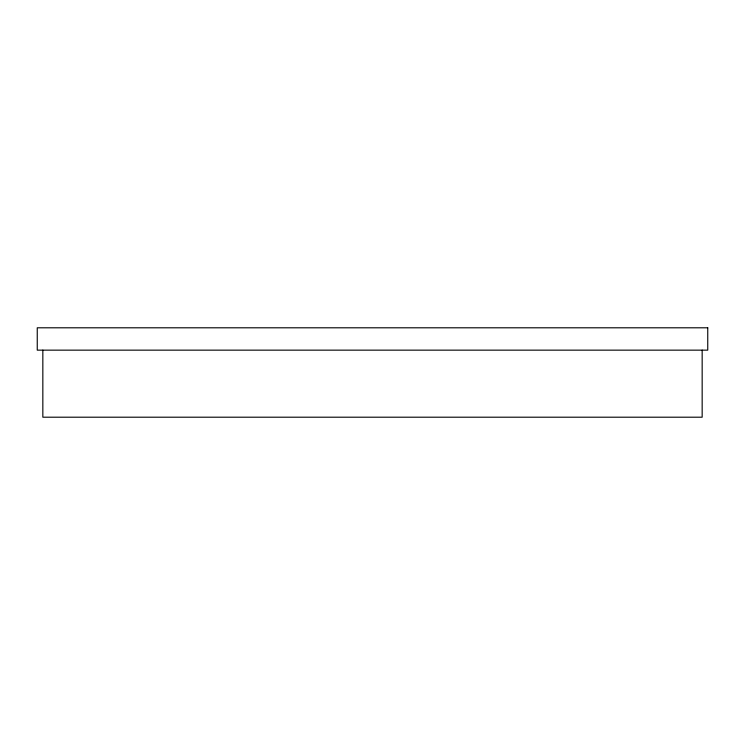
<?xml version="1.0" encoding="UTF-8"?>
<svg xmlns="http://www.w3.org/2000/svg" width="745" height="745" viewBox="0 0 745 745"><rect width="100%" height="100%" fill="white"/><g stroke="black" fill="none" stroke-linecap="round" stroke-linejoin="round"><path stroke-width="1.12" d="M702.163 350.15L702.163 417.2L42.837 417.2L42.837 350.15M707.75 327.8L37.25 327.8L37.25 350.15L707.75 350.15L707.75 327.8"/></g></svg>
